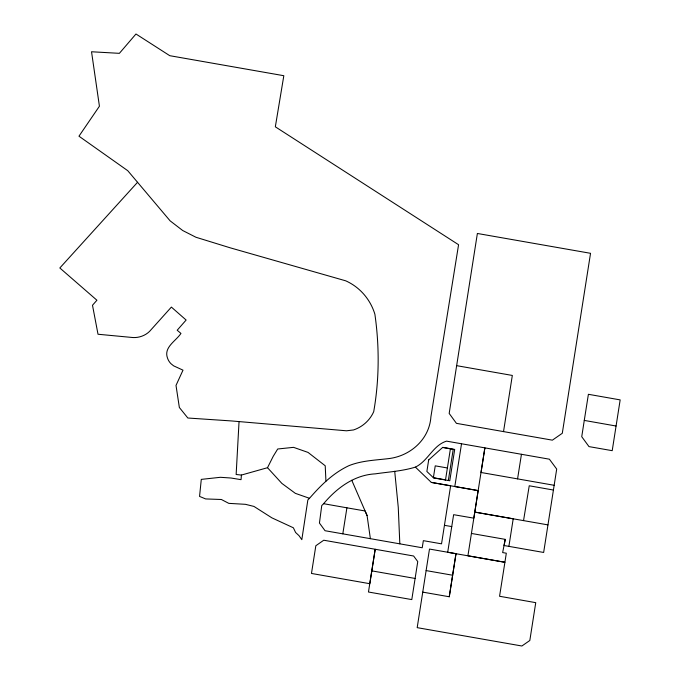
<?xml version="1.0" encoding="UTF-8"?>
<svg xmlns="http://www.w3.org/2000/svg" width="680" height="680" viewBox="0 0 680 680"><rect width="100%" height="100%" fill="white"/><g stroke="black" fill="none" stroke-linecap="round" stroke-linejoin="round"><path stroke-width="1.02" d="M239.046 421.575L236.147 474.504L241.417 475.056L267.512 467.704L273.241 456.28L277.703 448.995L293.548 447.346L308.04 452.412L325.219 465.774L325.941 481.151M241.417 475.056L241.051 479.663L231.064 478.023L220.413 477.3L201.288 479.383L199.554 496.409L205.641 498.933L221.374 499.494L228.794 503.362L245.454 504.322L253.963 506.43L271.898 517.854L293.377 527.79L295.604 532.483L299.022 535.67L301.818 539.682L307.861 499.927L309.502 498.304C320.85 485.256 333.124 473.042 348.984 465.638C361.556 460.623 375.156 460.215 388.433 458.635C410.236 456.169 429.361 439.408 430.89 416.933L458.575 244.724L275.332 126.811L283.824 75.709L169.77 55.692L135.975 34L119.382 53.337L91.536 51.765L99.424 106.216L78.965 136.195L127.746 170.689L170.111 220.838L182.716 230.528L195.951 237.26L230.172 247.809L345.721 280.823C359.881 287.147 370.379 299.421 374.884 314.211C379.5 346.4 379.338 379.695 373.711 411.68A35.428 34.323 27 0 1 353.541 429.947L346.502 430.797L231.667 420.954L187.841 418.013L179.35 407.481L176.01 385.416L182.996 370.158L173.638 365.849L171.003 363.74A14.441 13.991 27 0 1 167.475 358.003C163.506 347.2 176.035 340.944 180.948 333.429L177.191 330.225L186.124 320.042L171.385 307.096L149.498 331.466C145.155 335.648 139.077 337.824 133.076 337.552L98.013 334.245L92.497 305.26L96.917 300.228L59.831 267.979L137.547 182.291M554.132 485.282L481.015 472.481L484.874 447.873L471.427 533.452L505.24 539.367L504.041 545.521L543.652 552.457L556.699 469.072L549.398 459.195L446.548 441.133C432.99 445.256 428.069 461.014 415.395 467.117C402.356 471.146 388.714 471.894 375.292 473.85C354.212 474.954 336.719 488.096 323.612 503.693L321.742 505.571L319.438 523.056L325.048 530.723L422.221 547.765L423.351 540.659L441.541 543.838L450.636 485.809L431.324 482.409L415.395 467.117M422.764 592.127L449.267 596.76L455.991 553.69L429.488 549.058L417.188 627.649L521.883 646L529.822 640.492L535.746 602.659L499.562 596.266L504.909 562.275L447.695 552.254L453.628 514.683L473.833 518.16L478.159 490.603L454.81 486.506L461.524 443.776M584.273 420.41L581.74 436.704L588.99 446.607L612.212 450.679L620.168 399.891L588.395 394.298L584.273 420.41L616.071 426.02M342.813 533.834L346.911 507.815L323.612 503.693M371.79 570.86L368.466 592.016L411.791 599.59L417.758 561.587L413.627 556.01L323.748 540.226L315.834 545.742L311.474 573.452L369.793 583.703L375.199 549.262L371.79 570.86L415.098 578.45M456.646 365.661L449.174 413.431L456.425 423.342L552.373 440.164L562.292 433.279L590.538 253.308L477.377 233.47L456.646 365.661L512.329 375.445L503.523 431.622M445.502 479.995L450.406 448.834M448.333 480.496L453.228 449.335L442.629 447.465M449.267 596.76L455.991 553.69M471.427 533.452L467.916 555.798L504.909 562.275L506.311 553.206L502.647 552.577L505.24 539.367M517.573 478.881L521.45 454.283M508.895 546.354L513.204 518.823L474.802 512.091L547.952 524.884M523.54 520.616L529.236 485.775L553.409 490.034M346.911 507.815L365.109 510.977L367.072 515.534L370.379 538.696M431.324 482.409L478.159 490.603M444.448 525.317L451.792 526.601M426.13 570.588L452.65 575.237M447.397 467.976L435.242 465.842L433.381 477.717L445.527 479.859M309.502 498.304L295.35 493.348L281.877 483.412L267.512 467.704M351.764 480.258L367.072 515.534M394.714 471.308L398.267 507.399L399.823 543.847M428.68 459.943L426.87 471.469L433.568 477.904L449.777 480.752L454.699 449.438L442.773 447.338L428.68 459.943"/></g></svg>
